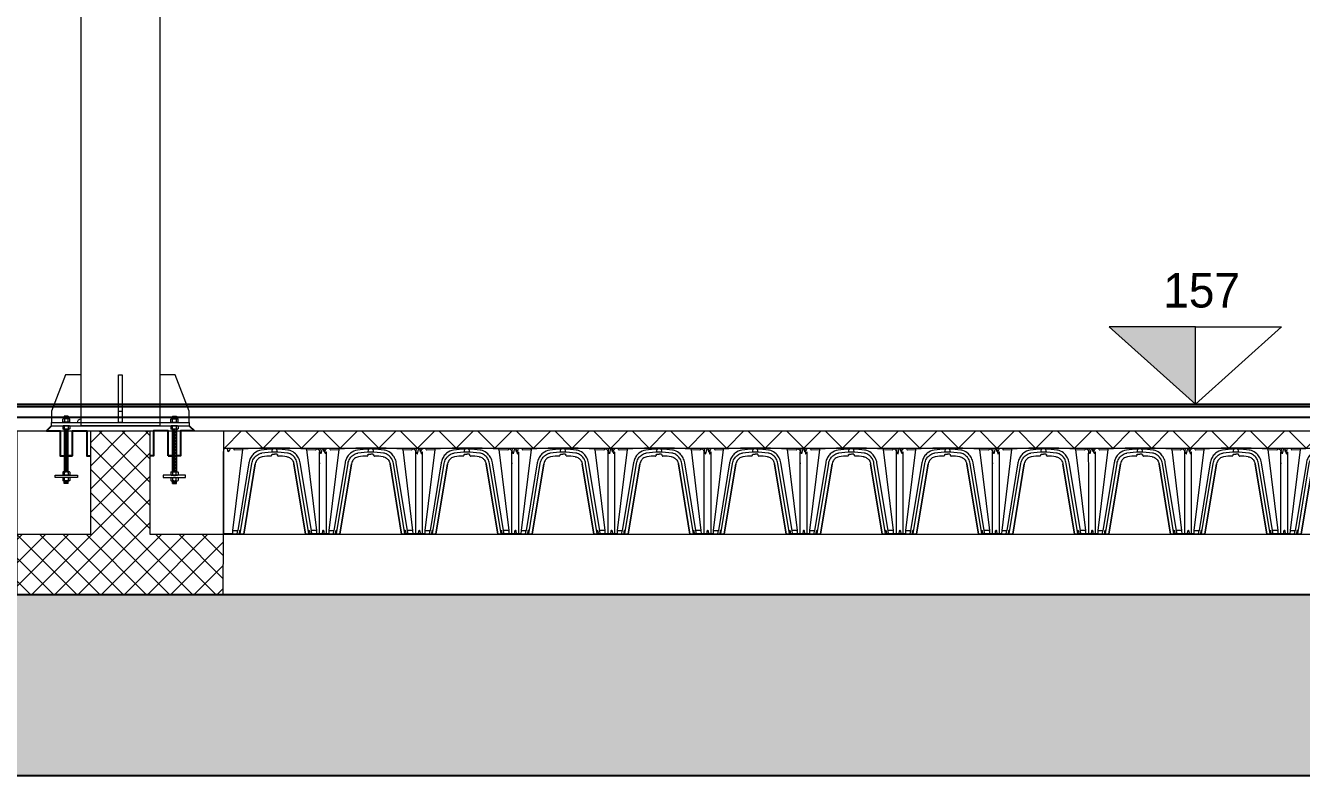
# Model space of a CAD drawing. Header units: millimetres. Extents: x -6949 to 549764, y -83146 to 127128.
# Drawn here: x 190574 to 197987, y 60513 to 64867 of the extents above; entities that cross this region are included whole.
import ezdxf

# ---------------------------------------------------------------- set-up
doc = ezdxf.new("R2010")
doc.units = ezdxf.units.MM
for name, color, linetype, lineweight in [('bulloni', 5, 'Continuous', 9), ('fonda', 7, 'Continuous', 18), ('iglù', 252, 'Continuous', 9), ('piastra', 6, 'Continuous', 18), ('S-BEAM', 5, 'Continuous', 18), ('S-COLS', 7, 'Continuous', 18), ('S20', 7, 'Continuous', 25), ('solaio2', 7, 'Continuous', 9)]:
    doc.layers.add(name, color=color, linetype=linetype, lineweight=lineweight)
doc.layers.add('quote', color=7, linetype='Continuous', lineweight=5, true_color=0x383838)
doc.styles.get("Standard").update_dxf_attribs({"font": ''})
doc.styles.get('Standard').set_extended_font_data('Bahnschrift Light')

# ---------------------------------------------------------------- blocks, each defined once
blk = doc.blocks.new('solido h 50')
at = {"linetype": 'Continuous'}
for p, q in [((110.2, 934.3), (113.1, 934.3)), ((174.8, 934.2), (174.6, 934.2)), ((177, 934.2), (174.7, 934.2)), ((176.1, 934.2), (174.8, 934.2)), ((177, 934.2), (176.1, 934.2)), ((177.3, 934.2), (177, 934.2)), ((177.3, 934.2), (177.3, 934.2)), ((177.3, 934.2), (177.3, 934.2)), ((177.9, 934.2), (177.3, 934.2)), ((177.9, 934.2), (177.3, 934.2)), ((177.9, 934.2), (177.9, 934.2)), ((179, 934.2), (177.9, 934.2)), ((206.9, 934.3), (186.3, 934.3)), ((186.3, 934.3), (206.9, 934.3)), ((200, 934.3), (193.2, 934.3)), ((193.2, 934.3), (193.2, 934.3)), ((200, 934.3), (200, 934.3)), ((107.6, 927.3), (108.9, 933.3)), ((107.6, 927.3), (107.6, 927.3)), ((107.6, 927.2), (107.6, 927.3)), ((107.6, 927.2), (107.6, 927.2)), ((107.6, 925.6), (107.6, 927.2)), ((115.6, 928.1), (114.5, 933.3)), ((117.8, 931.5), (115.8, 928.1)), ((140.9, 931.9), (123.5, 790.9)), ((126.8, 930.8), (126.5, 931.3)), ((140.8, 931.6), (126.8, 930.8)), ((140.9, 931.9), (140.9, 931.9)), ((140.9, 931.9), (140.9, 931.9)), ((140.9, 931.9), (140.9, 931.9)), ((140.9, 931.9), (140.9, 931.9)), ((141.6, 932.6), (141.6, 932.6)), ((150.4, 933.4), (150.3, 933.4)), ((190.6, 920.7), (190.6, 920.7)), ((190.6, 920.7), (190.7, 920.7)), ((190.6, 920.7), (190.7, 920.7)), ((190.6, 920.7), (190.6, 920.7)), ((191.4, 921.8), (191.3, 921.3)), ((191.3, 921.3), (191.3, 921.3)), ((191.3, 921.3), (191.3, 921.3)), ((191.6, 922.7), (191.4, 921.9)), ((191.4, 921.9), (191.4, 921.8)), ((191.6, 922.9), (191.6, 922.9)), ((191.6, 922.9), (191.6, 922.7)), ((191.6, 922.9), (191.6, 922.9)), ((191.9, 927.2), (193, 932.3)), ((192.2, 923.6), (192.2, 923.6)), ((199.3, 933), (193.9, 933)), ((200.1, 932.3), (201.2, 927.2)), ((201.5, 922.9), (201.5, 922.9)), ((201.6, 922.7), (201.5, 922.9)), ((201.5, 922.9), (201.5, 922.9)), ((201.7, 921.9), (201.6, 922.7)), ((201.8, 921.6), (201.7, 921.9)), ((201.9, 921.3), (201.8, 921.6)), ((201.9, 921.3), (201.9, 921.3)), ((201.9, 921.3), (201.9, 921.3)), ((202.5, 920.7), (202.6, 920.7)), ((202.6, 920.7), (202.9, 920.7)), ((202.9, 920.7), (202.6, 920.7)), ((242.8, 933.4), (242.8, 933.4)), ((251.6, 932.6), (251.6, 932.6)), ((252.3, 931.9), (252.3, 931.9)), ((252.3, 931.9), (252.3, 931.9)), ((252.3, 931.9), (252.3, 931.9)), ((252.3, 931.9), (252.3, 931.9)), ((252.3, 931.9), (269.6, 790.9)), ((267.8, 930.7), (252.3, 931.6)), ((277.7, 924.7), (274.2, 930.9)), ((277.7, 924.7), (277.7, 924.7)), ((278, 924.7), (279.6, 932.3)), ((278, 924.7), (278, 924.7)), ((278, 924.7), (278, 924.7)), ((278, 924.7), (278, 924.7)), ((280.5, 933), (281.9, 933)), ((282.8, 932.3), (284.5, 924.3)), ((284.5, 924.3), (284.5, 924.4)), ((284.5, 924.4), (284.5, 924.4)), ((286.3, 927.1), (284.7, 924.3)), ((284.8, 924.3), (284.7, 924.3)), ((287.1, 927.3), (286.6, 927.3)), ((287.1, 927.3), (287.1, 927.3)), ((287.1, 784.3), (287.1, 927.3)), ((107.6, 785.4), (107.6, 907.8)), ((151.9, 908.6), (132.4, 790.9)), ((136.8, 785.3), (157.1, 907.8)), ((163, 906.8), (142.7, 784.3)), ((142.7, 784.3), (163, 906.8)), ((151.9, 908.6), (151.9, 908.6)), ((163, 906.8), (163, 906.8)), ((163, 906.8), (163, 906.8)), ((230.2, 906.8), (230.2, 906.8)), ((250.4, 784.3), (230.2, 906.8)), ((230.2, 906.8), (230.2, 906.8)), ((230.2, 906.8), (250.4, 784.3)), ((256.3, 785.3), (236, 907.8)), ((241.2, 908.6), (241.2, 908.6)), ((260.7, 790.9), (241.2, 908.6)), ((107.6, 785.4), (108.2, 785.4)), ((107.6, 784.9), (107.6, 785.4)), ((108.2, 784.9), (107.6, 784.9)), ((107.6, 784.9), (107.6, 784.9)), ((108.2, 785.4), (108.6, 785.4)), ((108.5, 784.9), (108.2, 784.9)), ((108.5, 784.9), (109.7, 784.9)), ((109.8, 785.4), (108.6, 785.4)), ((112.7, 784.9), (109.7, 784.9)), ((109.8, 785.4), (112.2, 785.4)), ((113.5, 785.4), (112.2, 785.4)), ((113.9, 784.9), (112.7, 784.9)), ((112.8, 784.3), (112.7, 784.9)), ((112.8, 784.3), (114, 784.3)), ((114, 785.4), (113.5, 785.4)), ((113.9, 784.9), (130.1, 784.9)), ((114, 784.3), (113.9, 784.9)), ((123.5, 785.4), (114, 785.4)), ((114, 784.3), (130.1, 784.3)), ((123.5, 790.9), (123.4, 784.9)), ((124.4, 790.9), (123.5, 790.9)), ((124.4, 790.9), (132.5, 790.9)), ((130.1, 784.9), (136.4, 784.9)), ((136.8, 784.3), (130.1, 784.3)), ((131.5, 785.3), (132.5, 790.9)), ((135.3, 790.1), (134.9, 785)), ((137.3, 790.9), (136.2, 790.9)), ((136.8, 785.1), (136.8, 784.3)), ((141.1, 784.3), (136.8, 784.3)), ((141.1, 784.3), (142.7, 784.3)), ((252.1, 784.3), (250.4, 784.3)), ((256.5, 784.3), (252.1, 784.3)), ((255.9, 790.9), (256.9, 790.9)), ((256.3, 785.3), (256.4, 784.9)), ((256.8, 784.9), (256.4, 784.9)), ((256.4, 784.9), (256.5, 784.3)), ((256.5, 784.3), (256.9, 784.3)), ((287.1, 784.9), (256.8, 784.9)), ((256.8, 784.9), (256.8, 784.9)), ((256.9, 784.3), (256.9, 784.3)), ((263.1, 784.3), (256.9, 784.3)), ((258.3, 785), (257.8, 790.1)), ((268.7, 790.9), (260.7, 790.9)), ((261.6, 785.3), (260.7, 790.9)), ((279.3, 784.3), (263.1, 784.3)), ((268.7, 790.9), (269.6, 790.9)), ((269.6, 790.9), (269.7, 784.9)), ((279.3, 784.3), (280.5, 784.3)), ((279.9, 790.1), (279.5, 785)), ((286.7, 784.3), (280.5, 784.3)), ((281.8, 790.9), (280.8, 790.9)), ((283.2, 785), (282.7, 790.1)), ((287.1, 784.3), (286.7, 784.3))]:
    blk.add_line(p, q, dxfattribs=at)
for points in [[(173.4, 931, 0.136663), (161.4, 925.6, 0.075513), (156.2, 919.8, 0.069948), (152.9, 912.6, 0.0344), (151.9, 908.6)], [(157.1, 907.8, -0.089518), (159.9, 915.6, -0.08462), (164.5, 921.1, -0.102034), (171.3, 925, -0.039458), (174.2, 925.6)], [(175.1, 919.3, 0.133193), (168.5, 916.4, 0.106303), (164.5, 911.4, 0.076859), (163, 906.8)], [(191.6, 922.9, -0.162784), (192, 923.5, -0.095787), (192.2, 923.6)], [(201, 923.6, -0.128744), (201.2, 923.4, -0.135765), (201.5, 922.9)], [(218, 919.3, -0.115244), (223.8, 917, -0.089496), (227.6, 913.3, -0.111107), (230.2, 906.8)], [(236, 907.8, 0.089518), (233.3, 915.6, 0.08462), (228.7, 921.1, 0.102034), (221.9, 925, 0.039458), (219, 925.6)], [(241.2, 908.6, 0.07966), (238.3, 917.5, 0.08148), (233.1, 924.4, 0.113923), (223.6, 930.1, 0.040821), (219.8, 931)]]:
    blk.add_lwpolyline(points, format="xyb", dxfattribs=at)
for centre, radius, start, end in [((110.2, 933), 1.35, 90, 168), ((113.1, 933), 1.35, 12, 90), ((188.6, 116.1), 818.2, 90.9842, 92.0008), ((196.6, -692.2), 1626.5, 90.3633, 90.6196), ((186.3, 932.8), 1.5, 90, 90.3633), ((193.2, 933), 1.35, 90, 98.8655), ((200, 933), 1.35, 81.1345, 90), ((203.8, 90.8), 843.5, 88.01, 89.7898), ((-10694, 899.6), 10801.6, 0.04323, 0.13798), ((115.7, 928.1), 0.159, 213.856, 328.0392), ((122.1, 929.1), 4.95, 27, 150), ((141.6, 931.9), 0.75, 91.9179, 173.9883), ((141.6, 931.8), 0.75, 91.9181, 173.9882), ((167.2, 680.5), 253.4, 91.6199, 95.8125), ((196.6, 773.8), 158.8, 91.2231, 98.3969), ((196.6, 773.8), 153.4, 89.9999, 98.3968), ((196.6, 773.8), 147, 92.3342, 98.3969), ((196.6, 773.8), 147, 92.3339, 98.3969), ((190.6, 921.5), 0.75, 276.8301, 347.6969), ((190.6, 921.5), 0.75, 276.7973, 347.7432), ((196.3, 767.4), 156.2, 89.9081, 91.5201), ((193.9, 932.1), 0.9, 90, 168), ((196.6, 773.8), 153.4, 81.6032, 90.0001), ((196.8, 763.3), 160.4, 88.5128, 90.0819), ((199.3, 932.1), 0.9, 12, 90), ((196.6, 773.8), 158.8, 81.6031, 88.7768), ((202.6, 921.5), 0.75, 192.2309, 262.2068), ((202.6, 921.5), 0.751, 192.2044, 262.2384), ((196.6, 773.8), 147, 81.6031, 87.5469), ((196.6, 773.8), 147, 81.6031, 87.5469), ((225.9, 680.5), 253.4, 84.1906, 88.3832), ((251.6, 931.9), 0.75, 6.0149, 88.0851), ((251.6, 931.9), 0.75, 6.0148, 88.0852), ((271, 929.1), 3.6, 30, 152.9143), ((277.8, 924.8), 0.15, 213.9796, 339.3171), ((280.5, 932.1), 0.9, 90, 168), ((281.9, 932.1), 0.9, 12, 90), ((284.6, 924.4), 0.15, 200.4704, 330.0115), ((284.6, 924.4), 0.15, 192.0138, 329.9989), ((286.6, 927), 0.3, 90.0075, 149.9931), ((108.2, 906.6), 1.17, 78.7223, 91.1428), ((131.1, 785.3), 0.452, 269.7718, 350.4703), ((134.8, 785), 0.15, 270, 355), ((136.2, 790), 0.9, 90, 175), ((136.4, 785.3), 0.45, 270, 324.2654), ((136.4, 785.3), 0.45, 324.2654, 350.6), ((137.3, 790), 0.9, 56.716, 90), ((255.9, 790), 0.9, 90, 123.284), ((256.9, 790), 0.9, 5, 90), ((258.4, 785), 0.15, 185, 270), ((262.1, 785.3), 0.452, 189.5297, 270.2282), ((279.3, 785), 0.15, 270, 355), ((280.8, 790), 0.9, 90, 175), ((281.8, 790), 0.9, 5, 90), ((283.3, 785), 0.15, 185, 270)]:
    blk.add_arc(centre, radius, start, end, dxfattribs=at)
blk = doc.blocks.new('*U339')
at = {"layer": 'iglù', "linetype": 'Continuous', "xscale": -3.333639676299367, "yscale": 3.333639676299367, "zscale": 3.333639676299367}
blk.add_blockref('solido h 50', (658, -2864.7), dxfattribs=at)
blk = doc.blocks.new('*U340')
at = {"layer": 'S-BEAM', "color": 0, "linetype": 'ByBlock', "lineweight": -2, "transparency": 16777216}
for p in [(0, 0), (558.5, 0), (1117, 0), (1675.5, 0), (2234, 0), (2792.5, 0), (3351, 0), (3909.5, 0), (4468, 0), (5026.5, 0), (5585, 0), (6143.5, 0), (6702, 0)]:
    blk.add_blockref('*U339', p, dxfattribs=at)
blk = doc.blocks.new('*U343')
at = {"layer": 'bulloni'}
for p, q in [((-8.7, -0.3), (8.7, 0.7)), ((-6.7, 6.9), (6.7, 6.2)), ((-6.7, 3.2), (6.7, 3.9)), ((-8.7, -6.9), (8.7, -6)), ((-6.7, -3.5), (6.7, -2.8))]:
    blk.add_line(p, q, dxfattribs=at)
blk = doc.blocks.new('*U344')
at = {"color": 0, "linetype": 'ByBlock', "lineweight": -2, "transparency": 16777216}
for p in [(0, 227.5), (0, 210), (0, 192.5), (0, 175), (0, 157.5), (0, 140), (0, 122.5), (0, 105), (0, 87.5), (0, 70), (0, 52.5), (0, 35), (0, 17.5), (0, 0)]:
    blk.add_blockref('*U343', p, dxfattribs=at)
blk = doc.blocks.new('*U341')
at = {"layer": 'bulloni'}
for p, q in [((-8.7, -0.3), (8.7, 0.7)), ((-6.7, 6.9), (6.7, 6.2)), ((-6.7, 3.2), (6.7, 3.9)), ((-8.7, -6.9), (8.7, -6)), ((-6.7, -3.5), (6.7, -2.8))]:
    blk.add_line(p, q, dxfattribs=at)
blk = doc.blocks.new('*U342')
at = {"color": 0, "linetype": 'ByBlock', "lineweight": -2, "transparency": 16777216}
for p in [(0, 227.5), (0, 210), (0, 192.5), (0, 175), (0, 157.5), (0, 140), (0, 122.5), (0, 105), (0, 87.5), (0, 70), (0, 52.5), (0, 35), (0, 17.5), (0, 0)]:
    blk.add_blockref('*U341', p, dxfattribs=at)

msp = doc.modelspace()

# ---------------------------------------------------------------- hatches: boundary and pattern name
h = msp.add_hatch()
h.set_pattern_fill('EARTH', color=23, scale=41, angle=57)
h.set_pattern_definition([(57, (-50085.68, 0), (-76.5511, 360.14466), [260.35, -260.35]), (57, (-50167.56, 53.17), (-76.5511, 360.14466), [260.35, -260.35]), (57, (-50249.44, 106.35), (-76.5511, 360.14466), [260.35, -260.35]), (147, (-50259, 151.37), (-360.14466, -76.5511), [260.35, -260.35]), (147, (-50205.83, 233.25), (-360.14466, -76.5511), [260.35, -260.35]), (147, (-50152.66, 315.13), (-360.14466, -76.5511), [260.35, -260.35])])
h.paths.add_polyline_path([(202224.8, 62513), (201224.8, 62513), (201224.8, 61563.4), (164024.8, 61563.4), (164024.8, 62513.4), (163024.8, 62513.4), (163024.8, 60513.4), (201224.8, 60513.4), (202224.8, 60513.4)])
at = {"layer": 'fonda'}
h = msp.add_hatch(dxfattribs=at)
h.set_pattern_fill('ANSI37', color=256, scale=30)
h.paths.add_polyline_path([(191721.8, 61913.7), (191295.7, 61914.9), (191295.7, 62513.4), (190953.9, 62513.4), (190953.9, 61914), (190524.8, 61914), (190524.8, 61913.4), (190524.8, 61563.9), (191720.9, 61563.9)])
at = {"layer": 'quote', "true_color": 0xc7c8ca}
h = msp.add_hatch(color=9, dxfattribs=at)
h.dxf.hatch_style = 1
h.paths.add_polyline_path([(197370.7, 63117.1), (196870.7, 63117.1), (197370.7, 62669.8)])
at = {"layer": 'S-BEAM', "true_color": 0xc7c8ca}
h = msp.add_hatch(dxfattribs=at)
h.set_pattern_fill('ANSI37', color=9, scale=50)
h.paths.add_polyline_path([(190524.8, 62513.4), (174724.8, 62513.4), (174724.8, 62413.4), (190524.8, 62413.4)])
h.paths.add_polyline_path([(199024.8, 62513.4), (191724.8, 62513.4), (191724.8, 62413.4), (199024.8, 62413.4)])

# ---------------------------------------------------------------- linework, layer by layer
msp.add_lwpolyline([(165024.8, 62669.8), (200221.8, 62669.8), (200221.8, 62653.4), (165024.8, 62653.4)], close=True)
for points in [[(165024.8, 62513.4), (165024.8, 62593.4), (200221.8, 62593.4)], [(164024.8, 62513.4), (163024.8, 62513.4), (163024.8, 60513.4), (201224.8, 60513.4), (202224.8, 60513.4), (202224.8, 62513), (201221.8, 62513)], [(164024.8, 62513.4), (164024.8, 61563.4), (201224.8, 61563.4), (201224.8, 62513)]]:
    msp.add_lwpolyline(points)
at = {"layer": 'bulloni'}
for p, q in [((190792.3, 62583.4), (190789.7, 62581.7)), ((190789.7, 62566.1), (190789.7, 62581.7)), ((190828.8, 62583.4), (190792.3, 62583.4)), ((190799.9, 62600.1), (190798.5, 62598.8)), ((190798.5, 62598.8), (190798.5, 62583.4)), ((190822.5, 62598.8), (190798.5, 62598.8)), ((190821.2, 62600.1), (190799.9, 62600.1)), ((190800.1, 62581.7), (190800.1, 62566.1)), ((190801.9, 62592.7), (190819.2, 62591.7)), ((190801.9, 62586), (190819.2, 62585)), ((190803.9, 62595.9), (190817.2, 62595.1)), ((190803.9, 62589.2), (190817.2, 62588.5)), ((190820.9, 62566.1), (190820.9, 62581.7)), ((190822.5, 62598.8), (190821.2, 62600.1)), ((190822.5, 62598.8), (190822.5, 62583.4)), ((190828.8, 62583.4), (190831.3, 62581.7)), ((190831.3, 62566.1), (190831.3, 62581.7)), ((191420.8, 62583.4), (191418.2, 62581.7)), ((191418.2, 62566.1), (191418.2, 62581.7)), ((191420.8, 62583.4), (191457.3, 62583.4)), ((191427, 62598.8), (191428.4, 62600.1)), ((191427, 62598.8), (191427, 62583.4)), ((191427, 62598.8), (191451, 62598.8)), ((191428.4, 62600.1), (191449.7, 62600.1)), ((191428.6, 62566.1), (191428.6, 62581.7)), ((191447.7, 62592.7), (191430.4, 62591.7)), ((191447.7, 62586), (191430.4, 62585)), ((191445.7, 62595.9), (191432.4, 62595.1)), ((191445.7, 62589.2), (191432.4, 62588.5)), ((191449.4, 62581.7), (191449.4, 62566.1)), ((191449.7, 62600.1), (191451, 62598.8)), ((191451, 62598.8), (191451, 62583.4)), ((191457.3, 62583.4), (191459.8, 62581.7)), ((191459.8, 62566.1), (191459.8, 62581.7)), ((190792.3, 62564.4), (190789.7, 62566.1)), ((190792.3, 62543.4), (190789.7, 62541.7)), ((190789.7, 62541.7), (190789.7, 62526.1)), ((190792.3, 62524.4), (190789.7, 62526.1)), ((190828.8, 62564.4), (190792.3, 62564.4)), ((190828.8, 62543.4), (190792.3, 62543.4)), ((190828.8, 62524.4), (190792.3, 62524.4)), ((190822.5, 62563.4), (190798.5, 62563.4)), ((190798.5, 62524.4), (190798.5, 62275.4)), ((190800.1, 62526.1), (190800.1, 62541.7)), ((190820.9, 62541.7), (190820.9, 62526.1)), ((190822.5, 62275.4), (190822.5, 62524.4)), ((190828.8, 62564.4), (190831.3, 62566.1)), ((190828.8, 62543.4), (190831.3, 62541.7)), ((190828.8, 62524.4), (190831.3, 62526.1)), ((190831.3, 62541.7), (190831.3, 62526.1)), ((191420.8, 62564.4), (191418.2, 62566.1)), ((191420.8, 62543.4), (191418.2, 62541.7)), ((191418.2, 62541.7), (191418.2, 62526.1)), ((191420.8, 62524.4), (191418.2, 62526.1)), ((191420.8, 62564.4), (191457.3, 62564.4)), ((191457.3, 62543.4), (191420.8, 62543.4)), ((191457.3, 62524.4), (191420.8, 62524.4)), ((191427, 62275.4), (191427, 62524.4)), ((191428.6, 62526.1), (191428.6, 62541.7)), ((191449.4, 62541.7), (191449.4, 62526.1)), ((191451, 62524.4), (191451, 62275.4)), ((191457.3, 62564.4), (191459.8, 62566.1)), ((191457.3, 62543.4), (191459.8, 62541.7)), ((191457.3, 62524.4), (191459.8, 62526.1)), ((191459.8, 62541.7), (191459.8, 62526.1)), ((190792.3, 62275.4), (190789.7, 62273.7)), ((190789.7, 62273.7), (190789.7, 62258.1)), ((190828.8, 62275.4), (190792.3, 62275.4)), ((190800.1, 62258.1), (190800.1, 62273.7)), ((190820.9, 62273.7), (190820.9, 62258.1)), ((190828.8, 62275.4), (190831.3, 62273.7)), ((190831.3, 62273.7), (190831.3, 62258.1)), ((191420.8, 62275.4), (191418.2, 62273.7)), ((191418.2, 62273.7), (191418.2, 62258.1)), ((191420.8, 62275.4), (191457.3, 62275.4)), ((191428.6, 62273.7), (191428.6, 62258.1)), ((191449.4, 62258.1), (191449.4, 62273.7)), ((191457.3, 62275.4), (191459.8, 62273.7)), ((191459.8, 62273.7), (191459.8, 62258.1)), ((190792.3, 62256.4), (190789.7, 62258.1)), ((190792.3, 62243.4), (190789.7, 62241.7)), ((190789.7, 62241.7), (190789.7, 62226.1)), ((190792.3, 62224.4), (190789.7, 62226.1)), ((190828.8, 62256.4), (190792.3, 62256.4)), ((190828.8, 62243.4), (190792.3, 62243.4)), ((190828.8, 62224.4), (190792.3, 62224.4)), ((190798.5, 62209.1), (190798.5, 62224.4)), ((190799.9, 62207.7), (190798.5, 62209.1)), ((190822.5, 62209.1), (190798.5, 62209.1)), ((190821.2, 62207.7), (190799.9, 62207.7)), ((190800.1, 62226.1), (190800.1, 62241.7)), ((190801.9, 62221.9), (190819.2, 62222.8)), ((190801.9, 62215.2), (190819.2, 62216.2)), ((190803.9, 62218.6), (190817.2, 62219.4)), ((190803.9, 62212), (190817.2, 62212.7)), ((190820.9, 62241.7), (190820.9, 62226.1)), ((190822.5, 62209.1), (190821.2, 62207.7)), ((190822.5, 62209.1), (190822.5, 62224.4)), ((190828.8, 62256.4), (190831.3, 62258.1)), ((190828.8, 62243.4), (190831.3, 62241.7)), ((190828.8, 62224.4), (190831.3, 62226.1)), ((190831.3, 62241.7), (190831.3, 62226.1)), ((191420.8, 62256.4), (191418.2, 62258.1)), ((191420.8, 62243.4), (191418.2, 62241.7)), ((191418.2, 62241.7), (191418.2, 62226.1)), ((191420.8, 62224.4), (191418.2, 62226.1)), ((191420.8, 62256.4), (191457.3, 62256.4)), ((191420.8, 62243.4), (191457.3, 62243.4)), ((191420.8, 62224.4), (191457.3, 62224.4)), ((191427, 62209.1), (191427, 62224.4)), ((191427, 62209.1), (191428.4, 62207.7)), ((191427, 62209.1), (191451, 62209.1)), ((191428.4, 62207.7), (191449.7, 62207.7)), ((191428.6, 62241.7), (191428.6, 62226.1)), ((191447.7, 62221.9), (191430.4, 62222.8)), ((191447.7, 62215.2), (191430.4, 62216.2)), ((191445.7, 62218.6), (191432.4, 62219.4)), ((191445.7, 62212), (191432.4, 62212.7)), ((191449.4, 62226.1), (191449.4, 62241.7)), ((191449.7, 62207.7), (191451, 62209.1)), ((191451, 62209.1), (191451, 62224.4)), ((191457.3, 62256.4), (191459.8, 62258.1)), ((191457.3, 62243.4), (191459.8, 62241.7)), ((191457.3, 62224.4), (191459.8, 62226.1)), ((191459.8, 62241.7), (191459.8, 62226.1))]:
    msp.add_line(p, q, dxfattribs=at)
for points in [[(190745.5, 62256.4), (190875.5, 62256.4), (190875.5, 62243.4), (190745.5, 62243.4), (190745.5, 62256.4)], [(191504, 62256.4), (191374, 62256.4), (191374, 62243.4), (191504, 62243.4), (191504, 62256.4)]]:
    msp.add_lwpolyline(points, dxfattribs=at)
for centre, radius, start, end in [((190794.9, 62574.5), 8.9, 54.26215, 125.73785), ((190810.5, 62550.3), 33.1, 71.68582, 108.31418), ((190826.1, 62574.5), 8.9, 54.26215, 125.73785), ((191423.4, 62574.5), 8.9, 54.26215, 125.73785), ((191439, 62550.3), 33.1, 71.68582, 108.31418), ((191454.6, 62574.5), 8.9, 54.26215, 125.73785), ((190794.9, 62573.3), 8.9, 234.26215, 305.73785), ((190794.9, 62534.5), 8.9, 54.26215, 125.73785), ((190794.9, 62533.3), 8.9, 234.26215, 305.73785), ((190810.5, 62597.5), 33.1, 251.68582, 288.31418), ((190810.5, 62510.3), 33.1, 71.68582, 108.31418), ((190810.5, 62557.5), 33.1, 251.68582, 288.31418), ((190826.1, 62573.3), 8.9, 234.26215, 305.73785), ((190826.1, 62534.5), 8.9, 54.26215, 125.73785), ((190826.1, 62533.3), 8.9, 234.26215, 305.73785), ((191423.4, 62573.3), 8.9, 234.26215, 305.73785), ((191423.4, 62534.5), 8.9, 54.26215, 125.73785), ((191423.4, 62533.3), 8.9, 234.26215, 305.73785), ((191439, 62597.5), 33.1, 251.68582, 288.31418), ((191439, 62510.3), 33.1, 71.68582, 108.31418), ((191439, 62557.5), 33.1, 251.68582, 288.31418), ((191454.6, 62573.3), 8.9, 234.26215, 305.73785), ((191454.6, 62534.5), 8.9, 54.26215, 125.73785), ((191454.6, 62533.3), 8.9, 234.26215, 305.73785), ((190794.9, 62266.5), 8.9, 54.26215, 125.73785), ((190810.5, 62242.3), 33.1, 71.68582, 108.31418), ((190826.1, 62266.5), 8.9, 54.26215, 125.73785), ((191423.4, 62266.5), 8.9, 54.26215, 125.73785), ((191439, 62242.3), 33.1, 71.68582, 108.31418), ((191454.6, 62266.5), 8.9, 54.26215, 125.73785), ((190794.9, 62265.3), 8.9, 234.26215, 305.73785), ((190794.9, 62234.5), 8.9, 54.26215, 125.73785), ((190794.9, 62233.3), 8.9, 234.26215, 305.73785), ((190810.5, 62289.5), 33.1, 251.68582, 288.31418), ((190810.5, 62210.3), 33.1, 71.68582, 108.31418), ((190810.5, 62257.5), 33.1, 251.68582, 288.31418), ((190826.1, 62265.3), 8.9, 234.26215, 305.73785), ((190826.1, 62234.5), 8.9, 54.26215, 125.73785), ((190826.1, 62233.3), 8.9, 234.26215, 305.73785), ((191423.4, 62265.3), 8.9, 234.26215, 305.73785), ((191423.4, 62234.5), 8.9, 54.26215, 125.73785), ((191423.4, 62233.3), 8.9, 234.26215, 305.73785), ((191439, 62289.5), 33.1, 251.68582, 288.31418), ((191439, 62210.3), 33.1, 71.68582, 108.31418), ((191439, 62257.5), 33.1, 251.68582, 288.31418), ((191454.6, 62265.3), 8.9, 234.26215, 305.73785), ((191454.6, 62234.5), 8.9, 54.26215, 125.73785), ((191454.6, 62233.3), 8.9, 234.26215, 305.73785)]:
    msp.add_arc(centre, radius, start, end, dxfattribs=at)
at = {"layer": 'fonda'}
for points in [[(190524.8, 61914), (190524.8, 61914), (190524.8, 62513.4), (191724.8, 62513.4), (191724.7, 61913.4), (191721.8, 61913.4)], [(200159.3, 61913.4), (201224.8, 61913.4), (201224.8, 61563.4), (164024.8, 61563.4), (164024.8, 61913.4), (165024.8, 61913.4)], [(191721.8, 61913.4), (199024.8, 61913.4)]]:
    msp.add_lwpolyline(points, dxfattribs=at)
msp.add_lwpolyline([(190953.9, 61914), (190953.9, 62513.4), (191295.7, 62513.4), (191295.7, 61914.9), (191721.8, 61913.7), (191720.9, 61563.9), (190524.8, 61563.9), (190524.8, 61914)], close=True, dxfattribs=at)
at = {"layer": 'piastra'}
msp.add_lwpolyline([(190896.3, 62838.9), (190805.6, 62838.9), (190724.7, 62628.4), (190724.7, 62563.4), (190876.3, 62563.4, -0.416074), (190896.3, 62583.4)], format="xyb", close=True, dxfattribs=at)
msp.add_lwpolyline([(191114.8, 62838.9), (191134.8, 62838.9), (191134.8, 62563.4), (191114.8, 62563.4)], close=True, dxfattribs=at)
for points in [[(191524.8, 62563.4), (191524.8, 62628.4), (191444, 62838.9), (191353.2, 62838.9)], [(191114.8, 62628.4), (191134.8, 62628.4)], [(190724.8, 62543.4), (190724.8, 62563.4), (191524.8, 62563.4), (191524.8, 62543.4)], [(190724.8, 62543.4), (191524.8, 62543.4)]]:
    msp.add_lwpolyline(points, dxfattribs=at)
at = {"layer": 'quote'}
for points in [[(197370.7, 62669.8), (197370.7, 63117.1), (196870.7, 63117.1), (197370.7, 62669.8)], [(197370.7, 62669.8), (197370.7, 63117.1), (197870.7, 63117.1), (197370.7, 62669.8)]]:
    msp.add_lwpolyline(points, dxfattribs=at)
at = {"layer": 'S-COLS'}
msp.add_lwpolyline([(190896.3, 74543.4), (191353.3, 74543.4), (191353.3, 62543.4), (190896.3, 62543.4)], close=True, dxfattribs=at)
at = {"layer": 'S20'}
for points in [[(190724.8, 62543.4), (190694.8, 62513.4), (190694.8, 62513.4), (190694.8, 62513.4), (190774.6, 62513.4), (190774.6, 62368.7), (190798.6, 62368.7)], [(190846.6, 62369.4), (190846.6, 62513.4), (190846.6, 62513.4), (190930.1, 62513.4), (190930.1, 62369.4), (190953.9, 62369.4)], [(191403.1, 62369.4), (191403.1, 62513.4), (191403.1, 62513.4), (191316.6, 62513.4), (191316.6, 62369.4), (191295.7, 62369.4)], [(191524.8, 62543.4), (191554.8, 62513.4), (191554.8, 62513.4), (191554.8, 62513.4), (191475.1, 62513.4), (191475.1, 62368.7), (191451.1, 62368.7)]]:
    msp.add_lwpolyline(points, dxfattribs=at)
for points in [[(190846.6, 62369.4), (190822.6, 62369.4)], [(191403.1, 62369.4), (191427.1, 62369.4)]]:
    msp.add_lwpolyline(points, close=True, dxfattribs=at)
at = {"layer": 'solaio2'}
for points in [[(191724.8, 62513.4), (199024.8, 62513.4)], [(191724.8, 62413.4), (199024.8, 62413.4)]]:
    msp.add_lwpolyline(points, dxfattribs=at)

# ---------------------------------------------------------------- block references
msp.add_blockref('*U342', (190810.5, 62284))
at = {"xscale": -1}
msp.add_blockref('*U344', (191439, 62284), dxfattribs=at)
at = {"layer": 'S-BEAM', "xscale": -1}
msp.add_blockref('*U340', (198725.6, 62163.4), dxfattribs=at)

# ---------------------------------------------------------------- texts
at = {"layer": 'quote', "insert": (197184, 63430), "char_height": 200, "attachment_point": 1}
msp.add_mtext_dynamic_manual_height_columns('157', width=1708.439, gutter_width=2, heights=[0], dxfattribs=at)

doc.saveas('drawing.dxf')
